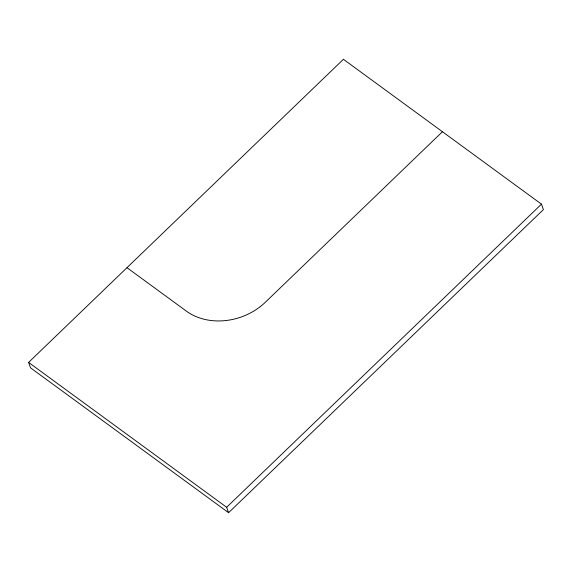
<?xml version="1.0" encoding="UTF-8"?>
<svg xmlns="http://www.w3.org/2000/svg" width="572" height="572" viewBox="0 0 572 572"><rect width="100%" height="100%" fill="white"/><g stroke="black" fill="none" stroke-linecap="round" stroke-linejoin="round"><path stroke-width="0.86" d="M28.6 362.412L343.422 59.295L541.462 204.154L543.4 209.588L228.578 512.705L30.538 367.846L28.6 362.412L226.641 507.271L228.578 512.705M442.442 131.724L265.358 302.231A56.921 46.396 -19.6 0 1 186.393 311.147L126.984 267.689M226.641 507.271L541.462 204.154"/></g></svg>
